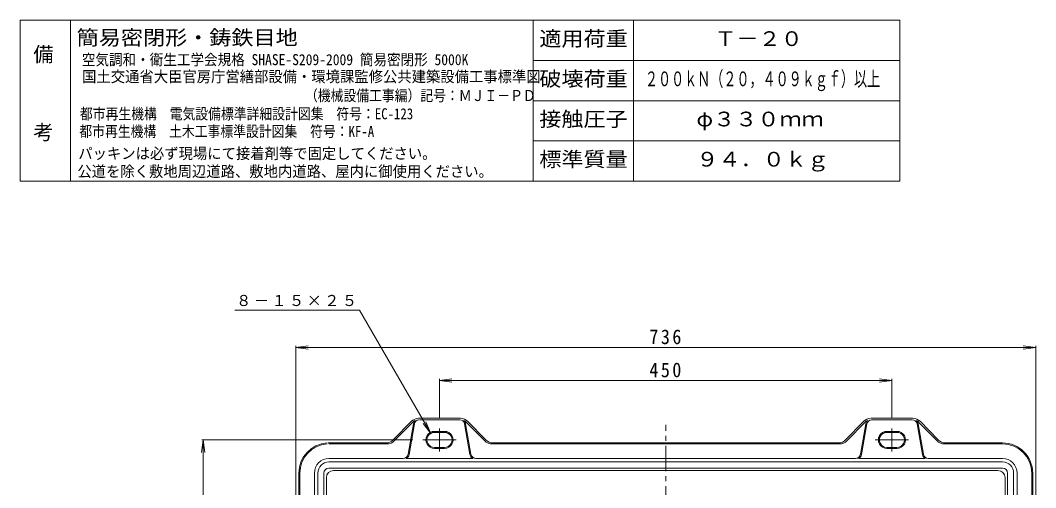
# Model space of a CAD drawing. Units: millimetres, scale not verified. Extents: x -960 to 892, y -688 to 698.
# Drawn here: x -960 to 50, y 233 to 698 of the extents above; entities that cross this region are included whole.
import ezdxf
from ezdxf.enums import TextEntityAlignment as Align

# ---------------------------------------------------------------- set-up
doc = ezdxf.new("R2010")
doc.units = ezdxf.units.MM
doc.header["$LTSCALE"] = 5
doc.linetypes.add('CHAIN1', pattern=[8, 5, -1, 1, -1])
doc.linetypes.add('CHAIN2', pattern=[12, 9, -1, 1, -1])
for name, color, linetype, lineweight in [('0-0_通り芯', 3, 'Continuous', 9), ('0-1_躯体', 2, 'Continuous', 9), ('0-2_仕上', 7, 'Continuous', 9), ('0-4_その他', 7, 'Continuous', 9), ('F-0_F-0ﾚｲﾔ', 7, 'Continuous', 9)]:
    doc.layers.add(name, color=color, linetype=linetype, lineweight=lineweight)
doc.layers.add('F-4_F-4ﾚｲﾔ', color=2, linetype='Continuous')
doc.layers.add('F-5_F-5ﾚｲﾔ', color=2, linetype='Continuous')
doc.styles.add('ＭＳ ゴシック', font='')
doc.styles.get('ＭＳ ゴシック').set_extended_font_data('MS Gothic')

msp = doc.modelspace()

# ---------------------------------------------------------------- linework, layer by layer
at = {"layer": '0-0_通り芯'}
for p, q in [((-655.491, -417.691), (-655.491, 243.309)), ((12.509, 250.308), (-648.491, 250.308)), ((19.51, -417.691), (19.51, 243.309))]:
    msp.add_line(p, q, dxfattribs=at)
for centre, start, end in [((-648.491, 243.309), 90, 180), ((12.509, 243.309), 0, 90)]:
    msp.add_arc(centre, 7, start, end, dxfattribs=at)
at = {"layer": '0-1_躯体'}
for p, q in [((-570.931, 299.306), (-589.05, 280.811)), ((-569.86, 298.257), (-587.635, 280.111)), ((-568.947, 296.843), (-574.267, 266.447)), ((-567.962, 296.67), (-573.281, 266.274)), ((-522.193, 302.309), (-563.788, 302.309)), ((-522.944, 300.809), (-563.037, 300.809)), ((-518.019, 296.67), (-512.7, 266.274)), ((-517.034, 296.843), (-511.715, 266.447)), ((-516.121, 298.257), (-498.346, 280.111)), ((-515.05, 299.306), (-496.932, 280.811)), ((-120.931, 299.306), (-139.05, 280.811)), ((-119.86, 298.257), (-137.635, 280.111)), ((-118.947, 296.843), (-124.266, 266.447)), ((-117.962, 296.67), (-123.281, 266.274)), ((-113.788, 302.309), (-72.193, 302.309)), ((-113.037, 300.809), (-72.944, 300.809)), ((-68.019, 296.67), (-62.7, 266.274)), ((-67.034, 296.843), (-61.715, 266.447)), ((-66.121, 298.257), (-48.346, 280.111)), ((-65.05, 299.306), (-46.931, 280.811)), ((-537.991, 289.309), (-547.99, 289.309)), ((-537.991, 288.308), (-547.99, 288.308)), ((-97.991, 289.309), (-87.991, 289.309)), ((-97.991, 288.308), (-87.991, 288.308)), ((-595.493, 276.809), (-653.008, 276.809)), ((-596.193, 277.808), (-653, 277.808)), ((-537.991, 273.309), (-547.99, 273.309)), ((-145.493, 276.809), (-490.488, 276.809)), ((-146.193, 277.808), (-489.788, 277.808)), ((-97.991, 273.309), (-87.991, 273.309)), ((-40.488, 276.809), (17.027, 276.809)), ((-39.788, 277.808), (17.019, 277.808)), ((-537.991, 272.309), (-547.99, 272.309)), ((-97.991, 272.309), (-87.991, 272.309)), ((-579.191, 262.308), (-652.991, 262.308)), ((17.009, 258.808), (-652.991, 258.808)), ((17.009, 252.808), (-652.991, 252.808)), ((-509.887, 262.17), (-576.094, 262.17)), ((-129.192, 262.308), (-506.79, 262.308)), ((-126.094, 262.17), (-59.887, 262.17)), ((-56.79, 262.308), (17.009, 262.308)), ((-682.991, 191.011), (-682.991, 247.808)), ((-681.991, 190.311), (-681.991, 247.808)), ((-667.491, 174.009), (-667.491, 247.808)), ((-663.991, -398.192), (-663.991, 247.808)), ((-657.991, -422.192), (-657.991, 247.808)), ((22.01, -422.192), (22.01, 247.808)), ((31.51, 174.009), (31.51, 247.808)), ((46.01, 190.311), (46.01, 247.808)), ((47.01, 191.011), (47.01, 247.808))]:
    msp.add_line(p, q, dxfattribs=at)
at = {"layer": '0-1_躯体', "linetype": 'CHAIN2'}
for p, q in [((-542.991, 269.165), (-542.991, 292.011)), ((-92.991, 269.165), (-92.991, 292.011)), ((-526.441, 280.808), (-559.447, 280.808)), ((-109.54, 280.808), (-76.534, 280.808))]:
    msp.add_line(p, q, dxfattribs=at)
at = {"layer": '0-1_躯体'}
msp.add_lwpolyline([(31.01, -401.192), (28.009, -398.191), (28.009, 247.808)], dxfattribs=at)
for centre, radius, start, end in [((-563.788, 292.308), 10, 90, 135.59065), ((-563.788, 292.308), 8.5, 114.1577, 135.59065), ((-563.037, 295.809), 6, 134.82484, 170.07375), ((-563.037, 295.809), 5, 95.22597, 170.07375), ((-522.944, 295.809), 5, 9.92624, 90), ((-522.193, 292.308), 10, 44.40933, 90), ((-522.944, 295.809), 6, 9.92624, 45.17514), ((-522.193, 292.308), 8.5, 44.40933, 65.84229), ((-113.788, 292.308), 10, 92.3633, 135.59065), ((-113.788, 292.308), 8.5, 114.1577, 135.59065), ((-113.037, 295.809), 6, 134.82484, 170.07375), ((-113.037, 295.809), 5, 92.3633, 170.07375), ((-72.944, 295.809), 5, 9.92624, 89.99998), ((-72.193, 292.308), 10, 44.40933, 90), ((-72.944, 295.809), 6, 9.92624, 45.17514), ((-72.193, 292.308), 8.5, 44.40933, 65.84229), ((-547.991, 280.808), 8.5, 89.99887, 270.00111), ((-547.991, 280.808), 7.5, 89.99879, 270.00119), ((-537.991, 280.808), 8.5, 269.99998, 90), ((-537.991, 280.808), 7.5, 269.99998, 90), ((-97.991, 280.808), 8.5, 89.99998, 270), ((-97.991, 280.808), 7.5, 89.99998, 270), ((-87.99, 280.808), 8.5, 269.99887, 90.00111), ((-87.99, 280.808), 7.5, 269.99879, 90.00119), ((-652.991, 247.808), 30, 93.44339, 179.96198), ((-652.991, 247.808), 29, 93.44339, 179.99998), ((-653, 263.308), 14.5, 91.26636, 93.44337), ((-596.193, 287.809), 10, 270, 315.59065), ((-595.493, 287.809), 11, 270, 315.59065), ((-490.488, 287.809), 11, 224.40933, 270), ((-489.788, 287.809), 10, 224.40933, 270), ((-146.193, 287.809), 10, 270, 315.59065), ((-145.493, 287.809), 11, 270, 315.59065), ((-40.488, 287.809), 11, 224.40933, 270), ((-39.788, 287.809), 10, 224.40933, 270), ((17.019, 263.308), 14.5, 89.96555, 89.99997), ((17.009, 247.808), 29, 0, 89.96556), ((17.009, 247.808), 30, 0.03801, 89.96556), ((-579.191, 267.308), 5, 270, 350.07375), ((-579.191, 267.308), 6, 301.08128, 350.07375), ((-506.79, 267.308), 6, 189.92624, 238.9187), ((-506.79, 267.308), 5, 189.92624, 270), ((-129.192, 267.308), 5, 270, 350.07375), ((-129.192, 267.308), 6, 301.08128, 350.07375), ((-56.79, 267.308), 6, 189.92624, 238.9187), ((-56.79, 267.308), 5, 189.92624, 269.99998), ((-652.991, 247.808), 14.5, 90, 180), ((-652.991, 247.808), 11, 90, 180), ((-652.991, 247.808), 5, 90, 180), ((17.009, 247.808), 14.5, 0, 90), ((17.009, 247.808), 11, 0, 90), ((17.009, 247.808), 5, 0, 90), ((-681.991, 247.827), 1, 179.96198, 179.99998), ((-668.491, 247.793), 14.5, 180, 180.05666), ((46.01, 247.827), 1, 0, 0.03801), ((32.51, 247.793), 14.5, 359.94333, 359.99998)]:
    msp.add_arc(centre, radius, start, end, dxfattribs=at)
at = {"layer": '0-2_仕上', "color": 3, "linetype": 'CHAIN1'}
msp.add_line((-317.991, -470.191), (-317.991, 295.808), dxfattribs=at)
at = {"layer": '0-4_その他'}
for p, q in [((-746.645, 409.892), (-622.517, 409.892)), ((-551.741, 287.304), (-622.517, 409.892)), ((-685.99, 372.899), (-673.597, 374.53)), ((-685.99, 374.399), (-685.99, 164.265)), ((50.01, 372.899), (37.616, 374.53)), ((50.01, 374.399), (50.01, 164.265)), ((-685.99, 372.899), (50.01, 372.899)), ((-685.99, 372.899), (-673.597, 371.267)), ((50.01, 372.899), (37.616, 371.267)), ((-542.991, 339.935), (-530.598, 341.566)), ((-542.991, 341.435), (-542.991, 302.011)), ((-542.991, 339.935), (-92.991, 339.935)), ((-542.991, 339.935), (-530.598, 338.303)), ((-92.991, 339.935), (-105.384, 341.566)), ((-92.991, 339.935), (-105.384, 338.303)), ((-92.991, 341.435), (-92.991, 302.011)), ((-551.741, 287.304), (-559.35, 297.221)), ((-551.741, 287.304), (-556.524, 298.852)), ((-778.081, 280.809), (-779.712, 268.416)), ((-779.581, 280.809), (-569.447, 280.809)), ((-778.081, -455.191), (-778.081, 280.809)), ((-778.081, 280.809), (-776.449, 268.416))]:
    msp.add_line(p, q, dxfattribs=at)
at = {"layer": 'F-0_F-0ﾚｲﾔ'}
for p, q in [((-85, 698.446), (-960, 698.446)), ((-960, 538.446), (-960, 698.446)), ((-910, 538.446), (-910, 698.446)), ((-450, 538.446), (-450, 698.446)), ((-350, 538.446), (-350, 698.446)), ((-85, 538.446), (-85, 698.446)), ((-85, 658.446), (-450, 658.446)), ((-85, 618.446), (-450, 618.446)), ((-85, 578.446), (-450, 578.446)), ((-85, 538.446), (-960, 538.446))]:
    msp.add_line(p, q, dxfattribs=at)

# ---------------------------------------------------------------- texts
at = {"layer": '0-4_その他', "insert": (-745.277, 413.879), "char_height": 11, "attachment_point": 7, "style": 'ＭＳ ゴシック'}
msp.add_mtext('\\T1.17;８－１５×２５', dxfattribs=at)
at = {"layer": '0-4_その他', "color": 2, "char_height": 14.66, "attachment_point": 7, "style": 'ＭＳ ゴシック'}
for s, insert in [('\\T1.27;\\W0.9;736', (-334.24, 375.899)), ('\\T1.27;\\W0.9;450', (-334.241, 342.935))]:
    msp.add_mtext(s, dxfattribs=dict(at, insert=insert))
at = {"layer": 'F-4_F-4ﾚｲﾔ', "style": 'ＭＳ ゴシック'}
for s, width, p in [('簡易密閉形・鋳鉄目地', 1.1, (-903.999, 669.518)), ('適用荷重', 1.1, (-443.75, 668.446)), ('Ｔ－２０', 1.1, (-269.625, 668.446)), ('破壊荷重', 1.1, (-443.75, 628.446)), ('２００ｋＮ（２０，４０９ｋｇｆ）以上', 0.65, (-338.657, 628.446)), ('接触圧子', 1.1, (-443.75, 588.446)), ('φ３３０ｍｍ', 1.1, (-287.5, 588.446)), ('標準質量', 1.1, (-443.75, 548.446)), ('９４．０ｋｇ', 1.1, (-287.5, 548.446))]:
    msp.add_text(s, height=14.66, dxfattribs=dict(at, width=width)).set_placement(p, align=Align.BOTTOM_LEFT)
for s, p in [('備', (-947.038, 652.926)), ('考', (-947.038, 575.304))]:
    msp.add_text(s, height=14.66, dxfattribs=at).set_placement(p, align=Align.BOTTOM_LEFT)
at = {"layer": 'F-4_F-4ﾚｲﾔ', "color": 3, "style": 'ＭＳ ゴシック'}
for s, width, p in [('空気調和・衛生工学会規格 SHASE-S209-2009 簡易密閉形 5000K', 0.9, (-898.791, 650.467)), ('国土交通省大臣官房庁営繕部設備・環境課監修公共建築設備工事標準図', 0.95, (-898.549, 633.632)), ('（機械設備工事編）記号：ＭＪＩ－ＰＤ', 0.85, (-676.826, 614.777))]:
    msp.add_text(s, height=11, dxfattribs=dict(at, width=width)).set_placement(p, align=Align.BOTTOM_LEFT)
at = {"layer": 'F-4_F-4ﾚｲﾔ', "color": 6, "style": 'ＭＳ ゴシック', "width": 0.95}
for s, p in [('パッキンは必ず現場にて接着剤等で固定してください。', (-902.325, 557.109)), ('公道を除く敷地周辺道路、敷地内道路、屋内に御使用ください。', (-903.26, 539.264))]:
    msp.add_text(s, height=11, dxfattribs=at).set_placement(p, align=Align.BOTTOM_LEFT)
at = {"layer": 'F-5_F-5ﾚｲﾔ', "color": 3, "style": 'ＭＳ ゴシック', "width": 0.85}
for s, p in [('都市再生機構\u3000電気設備標準詳細設計図集\u3000符号：EC-123', (-900.7, 596.595)), ('都市再生機構\u3000土木工事標準設計図集\u3000符号：KF-A', (-901.268, 579.086))]:
    msp.add_text(s, height=11, dxfattribs=at).set_placement(p, align=Align.BOTTOM_LEFT)

doc.saveas('drawing.dxf')
